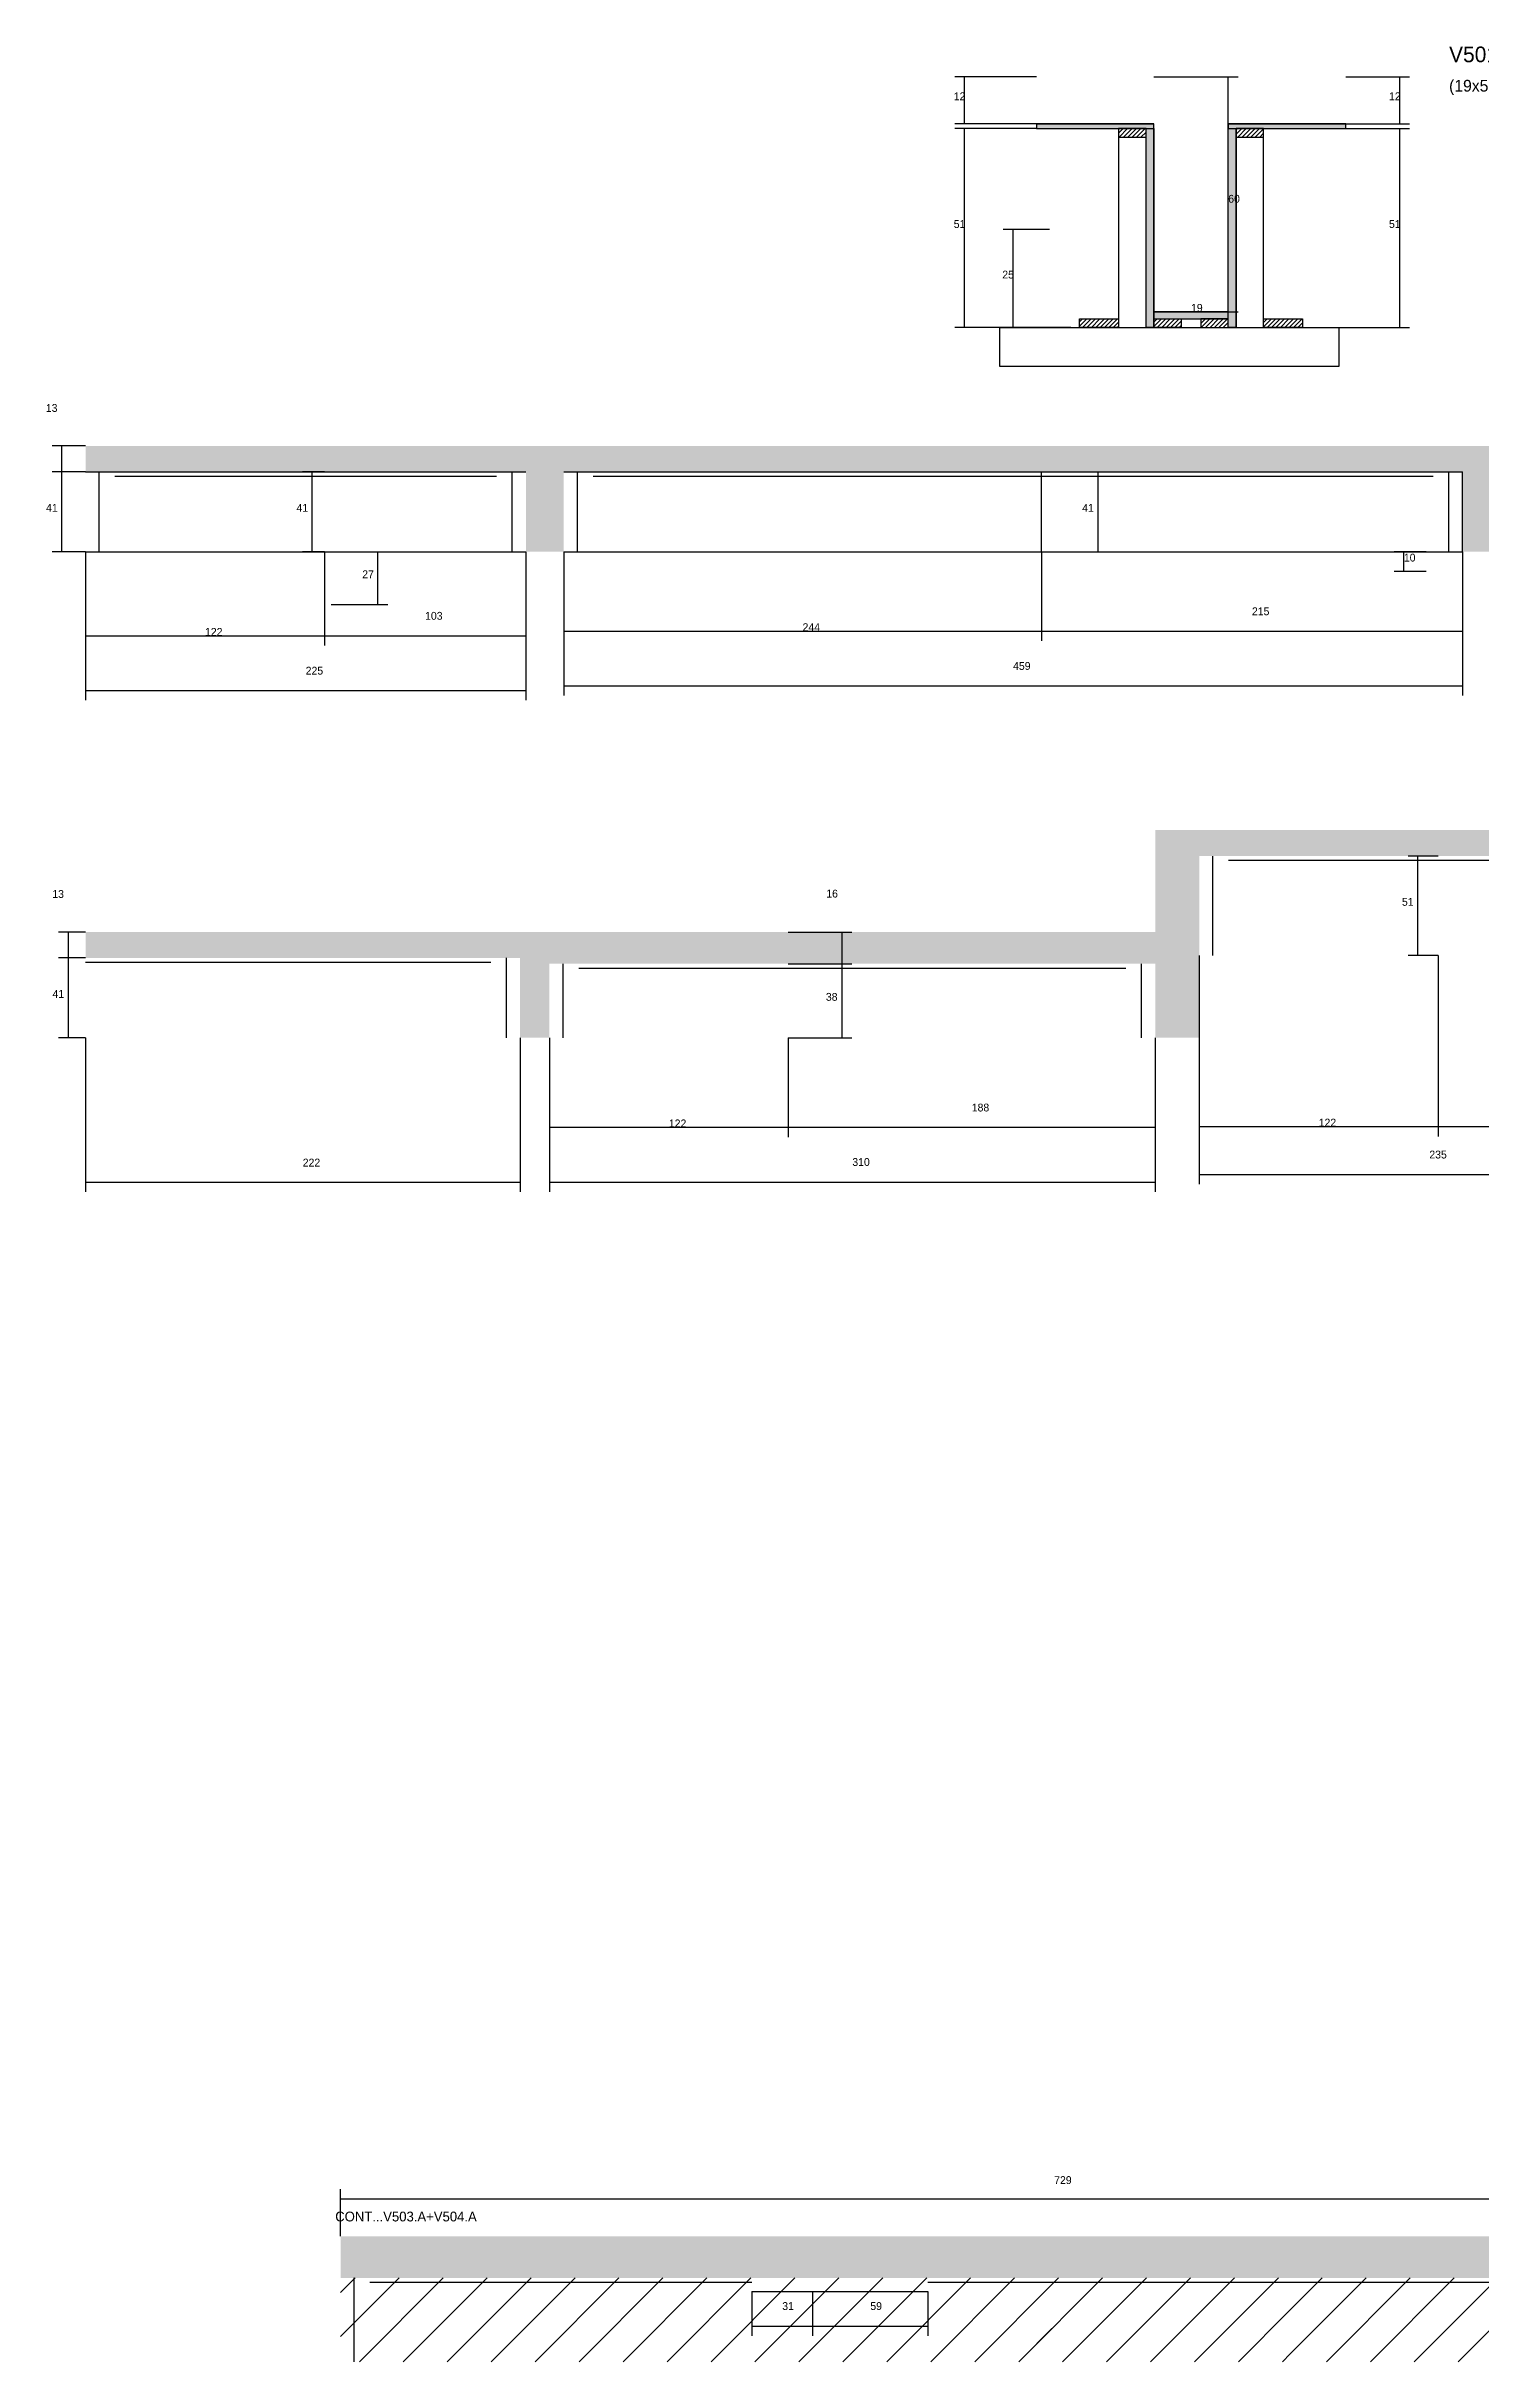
# Model space of a CAD drawing. Header units: metres. Extents: x -20863 to -15632, y 9308 to 10636.
# Drawn here: x -19808 to -19075, y 9381 to 10563 of the extents above; entities that cross this region are included whole.
import ezdxf

# ---------------------------------------------------------------- set-up
doc = ezdxf.new("R2010")
doc.units = ezdxf.units.M
for name, color, linetype in [('COTA', 241, 'Continuous'), ('Cota Seção (2x)', 4, 'Continuous'), ('Hachura', 253, 'Continuous'), ('Madeira', 126, 'Continuous'), ('Painéis', 200, 'Continuous'), ('SARR_2.2x7', 40, 'Continuous'), ('Texto Seção', 7, 'Continuous')]:
    doc.layers.add(name, color=color, linetype=linetype)

msp = doc.modelspace()

# ---------------------------------------------------------------- hatches: boundary and pattern name
at = {"layer": 'COTA'}
h = msp.add_hatch(dxfattribs=at)
h.set_pattern_fill('AR-CONC', scale=0.03)
h.paths.add_polyline_path([(-19084.6, 10345.4), (-19084.6, 10304.6), (-19065.9, 10304.6), (-19065.9, 10345.4), (-18577.9, 10345.4), (-18577.9, 10358.6), (-19787.8, 10358.6), (-19787.8, 10345.4), (-19562.9, 10345.4), (-19562.9, 10304.6), (-19543.6, 10304.6), (-19543.6, 10345.4)])
h = msp.add_hatch(dxfattribs=at)
h.set_pattern_fill('AR-CONC', scale=0.03)
h.paths.add_polyline_path([(-19219, 10098.5), (-19219, 10149.3), (-18984, 10149.3), (-18984, 10098.5), (-18967.3, 10098.5), (-18967.3, 10149.3), (-18479.3, 10149.3), (-18479.3, 10162.5), (-19241.5, 10162.5), (-19241.5, 10110.5), (-19787.8, 10110.5), (-19787.8, 10097.3), (-19565.9, 10097.3), (-19565.9, 10056.5), (-19550.9, 10056.5), (-19550.9, 10094.3), (-19241.5, 10094.3), (-19241.5, 10056.5), (-19219, 10056.5)])
h = msp.add_hatch(dxfattribs=at)
h.set_pattern_fill('AR-CONC', scale=0.03)
h.paths.add_polyline_path([(-19357.7, 9444.7), (-19447.7, 9444.7), (-19639.8, 9444.7), (-19657.6, 9444.7), (-19657.6, 9423.5), (-19639.7, 9423.5), (-19447.6, 9423.5), (-19357.6, 9423.5), (-18928.5, 9423.5), (-18928.5, 9444.7)])
at = {"layer": 'Hachura'}
h = msp.add_hatch(color=8, dxfattribs=at)
h.dxf.hatch_style = 1
h.paths.add_polyline_path([(-19242.2, 10520.7), (-19242.2, 10523.1), (-19242.2, 10523.1), (-19302.2, 10523.1), (-19302.2, 10523.1), (-19302.2, 10520.7), (-19302.2, 10520.7), (-19242.2, 10520.7)])
h = msp.add_hatch(dxfattribs=at)
h.set_pattern_fill('ANSI31', scale=0.5)
h.paths.add_polyline_path([(-19246.2, 10516.3), (-19246.2, 10520.7), (-19246.2, 10520.7), (-19260.2, 10520.7), (-19260.2, 10520.7), (-19260.2, 10516.3), (-19260.2, 10516.3), (-19246.2, 10516.3)])
h = msp.add_hatch(color=8, dxfattribs=at)
h.dxf.hatch_style = 1
h.paths.add_polyline_path([(-19246.2, 10520.7), (-19242.2, 10520.7), (-19242.2, 10520.7), (-19242.2, 10419.1), (-19242.2, 10419.1), (-19246.2, 10419.1), (-19246.2, 10419.1), (-19246.2, 10520.7)])
h = msp.add_hatch(color=8, dxfattribs=at)
h.dxf.hatch_style = 1
h.paths.add_polyline_path([(-19144.2, 10520.7), (-19144.2, 10523.1), (-19144.2, 10523.1), (-19204.2, 10523.1), (-19204.2, 10523.1), (-19204.2, 10520.7), (-19204.2, 10520.7), (-19144.2, 10520.7)])
h = msp.add_hatch(color=8, dxfattribs=at)
h.dxf.hatch_style = 1
h.paths.add_polyline_path([(-19204.2, 10520.7), (-19200.2, 10520.7), (-19200.2, 10520.7), (-19200.2, 10419.1), (-19200.2, 10419.1), (-19204.2, 10419.1), (-19204.2, 10419.1), (-19204.2, 10520.7)])
h = msp.add_hatch(dxfattribs=at)
h.set_pattern_fill('ANSI31', scale=0.5)
h.paths.add_polyline_path([(-19186.2, 10516.3), (-19186.2, 10520.7), (-19186.2, 10520.7), (-19200.2, 10520.7), (-19200.2, 10520.7), (-19200.2, 10516.3), (-19200.2, 10516.3), (-19186.2, 10516.3)])
h = msp.add_hatch(color=8, dxfattribs=at)
h.dxf.hatch_style = 1
h.paths.add_polyline_path([(-19204.2, 10423.5), (-19204.2, 10427.1), (-19204.2, 10427.1), (-19242.2, 10427.1), (-19242.2, 10427.1), (-19242.2, 10423.5), (-19242.2, 10423.5), (-19204.2, 10423.5)])
h = msp.add_hatch(dxfattribs=at)
h.set_pattern_fill('ANSI31', scale=0.5)
h.paths.add_polyline_path([(-19280.2, 10419.1), (-19280.2, 10423.5), (-19280.2, 10423.5), (-19260.2, 10423.5), (-19260.2, 10423.5), (-19260.2, 10419.1), (-19260.2, 10419.1), (-19280.2, 10419.1)])
h = msp.add_hatch(dxfattribs=at)
h.set_pattern_fill('ANSI31', scale=0.5)
h.paths.add_polyline_path([(-19242.2, 10419.1), (-19242.2, 10423.5), (-19242.2, 10423.5), (-19228.2, 10423.5), (-19228.2, 10423.5), (-19228.2, 10419.1), (-19228.2, 10419.1), (-19242.2, 10419.1)])
h = msp.add_hatch(dxfattribs=at)
h.set_pattern_fill('ANSI31', scale=0.5)
h.paths.add_polyline_path([(-19204.2, 10419.1), (-19204.2, 10423.5), (-19204.2, 10423.5), (-19218.2, 10423.5), (-19218.2, 10423.5), (-19218.2, 10419.1), (-19218.2, 10419.1), (-19204.2, 10419.1)])
h = msp.add_hatch(dxfattribs=at)
h.set_pattern_fill('ANSI31', scale=0.5)
h.paths.add_polyline_path([(-19186.2, 10419.1), (-19186.2, 10423.5), (-19186.2, 10423.5), (-19166.2, 10423.5), (-19166.2, 10423.5), (-19166.2, 10419.1), (-19166.2, 10419.1), (-19186.2, 10419.1)])
h = msp.add_hatch(dxfattribs=at)
h.set_pattern_fill('ANSI31', scale=5)
h.paths.add_polyline_path([(-19639.7, 9423.5), (-19657.6, 9423.5), (-19657.6, 9380.7), (-19447.6, 9380.7), (-19416.5, 9380.7), (-19416.5, 9423.5), (-19447.6, 9423.5)])
h = msp.add_hatch(dxfattribs=at)
h.set_pattern_fill('ANSI31', scale=5)
h.paths.add_polyline_path([(-19172.5, 9423.5), (-19357.6, 9423.5), (-19416.5, 9423.5), (-19416.5, 9380.7), (-19357.6, 9380.7), (-19172.5, 9380.7)])
h = msp.add_hatch(dxfattribs=at)
h.set_pattern_fill('ANSI31', scale=5)
h.paths.add_polyline_path([(-18928.5, 9423.5), (-19172.5, 9423.5), (-19172.5, 9380.7), (-18928.5, 9380.7)])
h = msp.add_hatch(dxfattribs=at)
h.set_pattern_fill('ANSI31', scale=5)
h.paths.add_polyline_path([(-19397.8, 9397.2), (-19397.8, 9417.8), (-19397.8, 9417.8), (-19375.7, 9417.8), (-19375.7, 9417.8), (-19375.7, 9397.2), (-19375.7, 9397.2), (-19397.8, 9397.2)])
h = msp.add_hatch(dxfattribs=at)
h.set_pattern_fill('ANSI31', scale=5)
h.paths.add_polyline_path([(-19302, 9381.5), (-19302, 9397.7), (-19302, 9397.7), (-19234.5, 9397.7), (-19234.5, 9397.7), (-19234.5, 9381.5), (-19234.5, 9381.5), (-19302, 9381.5)])
h = msp.add_hatch(dxfattribs=at)
h.set_pattern_fill('ANSI31', scale=5)
h.paths.add_polyline_path([(-19086.5, 9381.6), (-19018.9, 9381.6), (-19018.9, 9381.6), (-19013.4, 9397.6), (-19013.4, 9397.6), (-19081, 9397.6), (-19081, 9397.6), (-19086.5, 9381.6)])

# ---------------------------------------------------------------- linework, layer by layer
at = {"layer": 'COTA'}
for p, q in [((-19302.2, 10547.1), (-19343.9, 10547.1)), ((-19338.9, 10523.1), (-19338.9, 10547.1)), ((-19144.2, 10547.1), (-19111.6, 10547.1)), ((-19116.6, 10523.1), (-19116.6, 10547.1)), ((-19302.2, 10523.1), (-19343.9, 10523.1)), ((-19302.2, 10520.7), (-19343.9, 10520.7)), ((-19338.9, 10419.1), (-19338.9, 10520.7)), ((-19186.2, 10520.7), (-19111.6, 10520.7)), ((-19144.2, 10523.1), (-19111.6, 10523.1)), ((-19116.6, 10419.1), (-19116.6, 10520.7)), ((-19295.5, 10469.1), (-19319.1, 10469.1)), ((-19314.1, 10419.1), (-19314.1, 10469.1)), ((-19284.6, 10419.1), (-19343.9, 10419.1)), ((-19295.5, 10419.1), (-19319.1, 10419.1)), ((-19186.2, 10419.1), (-19111.6, 10419.1)), ((-19787.8, 10358.6), (-19804.9, 10358.6)), ((-19799.9, 10345.4), (-19799.9, 10358.6)), ((-19787.8, 10345.4), (-19804.9, 10345.4)), ((-19787.8, 10345.4), (-19804.9, 10345.4)), ((-19799.9, 10304.6), (-19799.9, 10345.4)), ((-19665.8, 10345.4), (-19677, 10345.4)), ((-19672, 10304.6), (-19672, 10345.4)), ((-19299.6, 10345.4), (-19265.7, 10345.4)), ((-19270.7, 10304.6), (-19270.7, 10345.4)), ((-19787.8, 10304.6), (-19804.9, 10304.6)), ((-19787.8, 10304.6), (-19787.8, 10256.7)), ((-19787.8, 10304.6), (-19787.8, 10228.8)), ((-19665.8, 10304.6), (-19677, 10304.6)), ((-19665.8, 10304.6), (-19665.8, 10256.7)), ((-19665.8, 10304.6), (-19665.8, 10256.7)), ((-19662.3, 10304.6), (-19633.5, 10304.6)), ((-19638.5, 10277.6), (-19638.5, 10304.6)), ((-19562.9, 10304.6), (-19562.9, 10256.7)), ((-19562.9, 10304.6), (-19562.9, 10228.8)), ((-19543.6, 10304.6), (-19543.6, 10259.1)), ((-19543.6, 10304.6), (-19543.6, 10231.2)), ((-19299.6, 10304.6), (-19299.6, 10259.1)), ((-19299.6, 10304.6), (-19299.6, 10259.1)), ((-19299.6, 10304.6), (-19265.7, 10304.6)), ((-19103.1, 10304.6), (-19119.5, 10304.6)), ((-19103.1, 10294.6), (-19119.5, 10294.6)), ((-19114.5, 10294.6), (-19114.5, 10304.6)), ((-19084.6, 10304.6), (-19084.6, 10259.1)), ((-19084.6, 10304.6), (-19084.6, 10231.2)), ((-19662.3, 10277.6), (-19633.5, 10277.6)), ((-19787.8, 10261.7), (-19665.8, 10261.7)), ((-19665.8, 10261.7), (-19562.9, 10261.7)), ((-19543.6, 10264.1), (-19299.6, 10264.1)), ((-19299.6, 10264.1), (-19084.6, 10264.1)), ((-19543.6, 10236.2), (-19084.6, 10236.2)), ((-19787.8, 10233.8), (-19562.9, 10233.8)), ((-19097, 10149.3), (-19112.3, 10149.3)), ((-19107.3, 10098.5), (-19107.3, 10149.3)), ((-19787.8, 10110.5), (-19801.6, 10110.5)), ((-19796.6, 10097.3), (-19796.6, 10110.5)), ((-19428.9, 10110.5), (-19396.4, 10110.5)), ((-19401.4, 10094.3), (-19401.4, 10110.5)), ((-19787.8, 10097.3), (-19801.6, 10097.3)), ((-19787.8, 10097.3), (-19801.6, 10097.3)), ((-19796.6, 10056.5), (-19796.6, 10097.3)), ((-19428.9, 10094.3), (-19396.4, 10094.3)), ((-19428.9, 10094.3), (-19396.4, 10094.3)), ((-19401.4, 10056.5), (-19401.4, 10094.3)), ((-19219, 10098.5), (-19219, 10006.2)), ((-19219, 10098.5), (-19219, 9981.7)), ((-19097, 10098.5), (-19112.3, 10098.5)), ((-19097, 10098.5), (-19097, 10006.2)), ((-19097, 10098.5), (-19097, 10006.2)), ((-19787.8, 10056.5), (-19801.6, 10056.5)), ((-19787.8, 10056.5), (-19787.8, 9977.8)), ((-19565.9, 10056.5), (-19565.9, 9977.8)), ((-19550.9, 10056.5), (-19550.9, 10005.8)), ((-19550.9, 10056.5), (-19550.9, 9977.8)), ((-19428.9, 10056.5), (-19428.9, 10005.8)), ((-19428.9, 10056.5), (-19428.9, 10005.8)), ((-19428.9, 10056.5), (-19396.4, 10056.5)), ((-19241.5, 10056.5), (-19241.5, 10005.8)), ((-19241.5, 10056.5), (-19241.5, 9977.8)), ((-19219, 10011.2), (-19097, 10011.2)), ((-19097, 10011.2), (-18984, 10011.2)), ((-19550.9, 10010.8), (-19428.9, 10010.8)), ((-19428.9, 10010.8), (-19241.5, 10010.8)), ((-19787.8, 9982.8), (-19565.9, 9982.8)), ((-19550.9, 9982.8), (-19241.5, 9982.8)), ((-19219, 9986.7), (-18984, 9986.7)), ((-19657.6, 9444.7), (-19657.6, 9468.8)), ((-19657.6, 9463.8), (-18928.5, 9463.8)), ((-19447.6, 9416.5), (-19447.6, 9393.9)), ((-19416.5, 9416.5), (-19416.5, 9393.9)), ((-19416.5, 9416.5), (-19416.5, 9393.9)), ((-19357.6, 9416.5), (-19357.6, 9393.9)), ((-19447.6, 9398.9), (-19416.5, 9398.9)), ((-19416.5, 9398.9), (-19357.6, 9398.9))]:
    msp.add_line(p, q, dxfattribs=at)
at = {"layer": 'Cota Seção (2x)'}
for p, q in [((-19242.2, 10547.1), (-19199.2, 10547.1)), ((-19204.2, 10427.1), (-19204.2, 10547.1)), ((-19242.2, 10419.1), (-19242.2, 10432.1)), ((-19242.2, 10427.1), (-19199.2, 10427.1)), ((-19242.2, 10427.1), (-19204.2, 10427.1)), ((-19204.2, 10419.1), (-19204.2, 10432.1))]:
    msp.add_line(p, q, dxfattribs=at)
at = {"layer": 'Madeira'}
for points in [[(-19246.2, 10516.3), (-19246.2, 10520.7), (-19260.2, 10520.7), (-19260.2, 10516.3)], [(-19246.2, 10520.7), (-19260.2, 10520.7), (-19260.2, 10419.1), (-19246.2, 10419.1)], [(-19186.2, 10516.3), (-19186.2, 10520.7), (-19200.2, 10520.7), (-19200.2, 10516.3)], [(-19186.2, 10520.7), (-19200.2, 10520.7), (-19200.2, 10419.1), (-19186.2, 10419.1)], [(-19147.8, 10399.1), (-19320.8, 10399.1), (-19320.8, 10419.1), (-19147.8, 10419.1)], [(-19280.2, 10419.1), (-19280.2, 10423.5), (-19260.2, 10423.5), (-19260.2, 10419.1)], [(-19242.2, 10419.1), (-19242.2, 10423.5), (-19228.2, 10423.5), (-19228.2, 10419.1)], [(-19204.2, 10419.1), (-19204.2, 10423.5), (-19218.2, 10423.5), (-19218.2, 10419.1)], [(-19186.2, 10419.1), (-19186.2, 10423.5), (-19166.2, 10423.5), (-19166.2, 10419.1)]]:
    msp.add_lwpolyline(points, close=True, dxfattribs=at)
at = {"layer": 'Painéis'}
for p, q in [((-19302.2, 10523.1), (-19242.2, 10523.1)), ((-19242.2, 10419.1), (-19242.2, 10520.7)), ((-19204.2, 10523.1), (-19144.2, 10523.1)), ((-19200.2, 10419.1), (-19200.2, 10520.7)), ((-19242.2, 10427.1), (-19204.2, 10427.1)), ((-19242.2, 10423.5), (-19242.2, 10427.1)), ((-19204.2, 10423.5), (-19204.2, 10427.1)), ((-19787.8, 10345.4), (-19562.9, 10345.4)), ((-19543.6, 10345.4), (-19084.6, 10345.4)), ((-19299.6, 10304.6), (-19299.6, 10345.4)), ((-19084.6, 10304.6), (-19084.6, 10345.4)), ((-19787.8, 10304.6), (-19562.9, 10304.6)), ((-19543.6, 10304.6), (-19084.6, 10304.6))]:
    msp.add_line(p, q, dxfattribs=at)
for points in [[(-19242.2, 10520.7), (-19242.2, 10523.1), (-19302.2, 10523.1), (-19302.2, 10520.7)], [(-19246.2, 10520.7), (-19242.2, 10520.7), (-19242.2, 10419.1), (-19246.2, 10419.1)], [(-19144.2, 10520.7), (-19144.2, 10523.1), (-19204.2, 10523.1), (-19204.2, 10520.7)], [(-19204.2, 10520.7), (-19200.2, 10520.7), (-19200.2, 10419.1), (-19204.2, 10419.1)], [(-19204.2, 10423.5), (-19204.2, 10427.1), (-19242.2, 10427.1), (-19242.2, 10423.5)]]:
    msp.add_lwpolyline(points, close=True, dxfattribs=at)
at = {"layer": 'SARR_2.2x7'}
for p, q in [((-19780.8, 10304.6), (-19780.8, 10345.4)), ((-19772.8, 10343.2), (-19665.8, 10343.2)), ((-19665.8, 10343.2), (-19577.9, 10343.2)), ((-19569.9, 10304.6), (-19569.9, 10345.4)), ((-19536.6, 10304.6), (-19536.6, 10345.4)), ((-19528.6, 10343.2), (-19299.6, 10343.2)), ((-19299.6, 10343.2), (-19099.6, 10343.2)), ((-19091.6, 10304.6), (-19091.6, 10345.4)), ((-19212, 10098.5), (-19212, 10149.3)), ((-19204, 10147.1), (-19097, 10147.1)), ((-19097, 10147.1), (-18999, 10147.1)), ((-19787.8, 10095.1), (-19580.9, 10095.1)), ((-19572.9, 10056.5), (-19572.9, 10097.3)), ((-19543.9, 10056.5), (-19543.9, 10094.3)), ((-19248.5, 10056.5), (-19248.5, 10094.3)), ((-19535.9, 10092.1), (-19428.9, 10092.1)), ((-19428.9, 10092.1), (-19256.5, 10092.1)), ((-19650.6, 9380.7), (-19650.6, 9423.5)), ((-19642.6, 9421.3), (-19447.6, 9421.3)), ((-19357.6, 9421.3), (-18928.5, 9421.3)), ((-19447.6, 9416.5), (-19416.5, 9416.5)), ((-19416.5, 9416.5), (-19357.6, 9416.5))]:
    msp.add_line(p, q, dxfattribs=at)

# ---------------------------------------------------------------- texts
at = {"layer": 'COTA'}
for s, p in [('12', (-19344.4, 10535.1)), ('12', (-19122.1, 10535.1)), ('51', (-19344.4, 10469.9)), ('51', (-19122.1, 10469.9)), ('25', (-19319.6, 10444.1)), ('13', (-19808.1, 10376)), ('41', (-19808, 10325)), ('41', (-19680.1, 10325)), ('41', (-19278.8, 10325)), ('27', (-19646.5, 10291.1)), ('10', (-19114.5, 10299.6)), ('103', (-19614.4, 10269.9)), ('215', (-19192.1, 10272.2)), ('122', (-19726.8, 10261.7)), ('244', (-19421.6, 10264.1)), ('459', (-19314.1, 10244.3)), ('225', (-19675.4, 10241.9)), ('13', (-19804.8, 10127.9)), ('16', (-19409.5, 10128.1)), ('51', (-19115.5, 10123.9)), ('41', (-19804.7, 10076.9)), ('38', (-19409.7, 10075.4)), ('188', (-19335.2, 10018.9)), ('122', (-19489.9, 10010.8)), ('122', (-19158, 10011.2)), ('222', (-19676.9, 9990.8)), ('310', (-19396.2, 9991.1)), ('235', (-19101.5, 9994.9)), ('729', (-19293.1, 9471.4)), ('31', (-19432, 9407.1)), ('59', (-19387, 9407.1))]:
    msp.add_text(s, height=4, dxfattribs=at).set_placement(p)
at = {"layer": 'Cota Seção (2x)'}
for s, p in [('60', (-19204.2, 10482.8)), ('19', (-19223.2, 10427.1))]:
    msp.add_text(s, height=4, dxfattribs=at).set_placement(p)
at = {"layer": 'Texto Seção'}
for s, height, p in [('V501-V502', 8, (-19091.4, 10554.5)), ('(19x50/60)', 6, (-19091.4, 10539.5)), ('CONT...V503.A+V504.A', 5, (-19660.3, 9452.3))]:
    msp.add_text(s, height=height, dxfattribs=at).set_placement(p)

doc.saveas('drawing.dxf')
